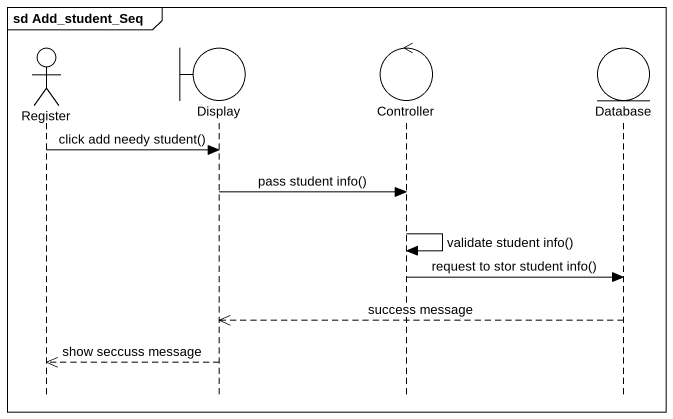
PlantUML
@startuml
mainframe sd Add_student_Seq
hide footbox
actor Register
boundary Display
control Controller
entity "Database" as Database_

Register -> Display : click add needy student()
Display -> Controller : pass student info()
Controller -> Controller : validate student info()
Controller -> Database_ : request to stor student info()
Database_ -->> Display : success message
Display -->> Register : show seccuss message
@enduml
